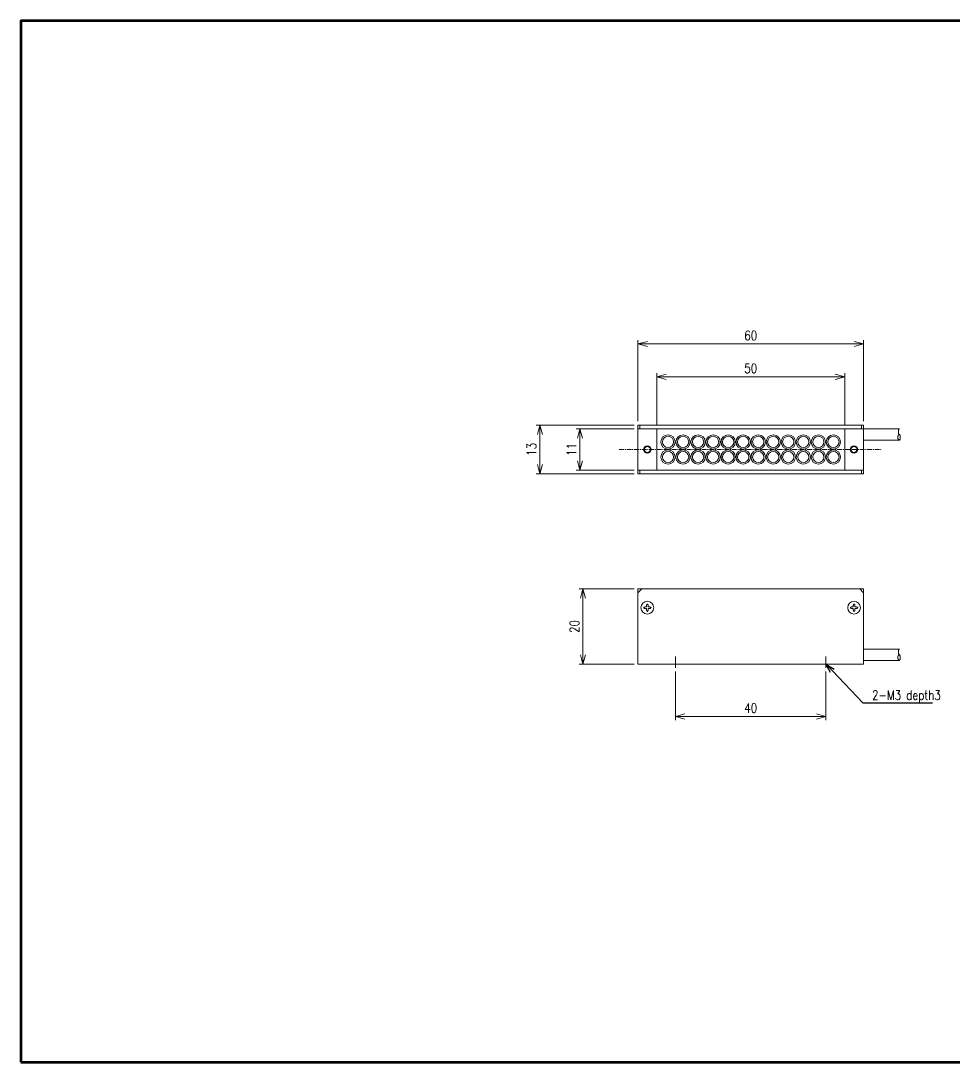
# Model space of a CAD drawing. Header units: millimetres. Extents: x 4 to 387, y 0 to 281.
# Drawn here: x 4 to 252.3, y 4 to 281 of the extents above; entities that cross this region are included whole.
import ezdxf
from ezdxf import colors
from ezdxf.entities.mleader import LeaderData, LeaderLine
from ezdxf.math import Vec2, Vec3

# ---------------------------------------------------------------- set-up
doc = ezdxf.new("R2010")
doc.units = ezdxf.units.MM
doc.linetypes.add('CENTER', pattern=[2, 1.25, -0.25, 0.25, -0.25])
doc.layers.get('0').update_dxf_attribs({"lineweight": 15})
doc.layers.get('Defpoints').update_dxf_attribs({"lineweight": 9})
for name, color, linetype, lineweight in [('2KD_寸法１', 7, 'Continuous', 15), ('2KD_寸法１ @ 1', 7, 'Continuous', 15), ('AUX', 7, 'Continuous', 40)]:
    doc.layers.add(name, color=color, linetype=linetype, lineweight=lineweight)
doc.styles.get("Standard").update_dxf_attribs({"font": 'simplex.shx', "width": 0.8, "bigfont": 'extfont.shx'})
doc.dimstyles.new('KD-STD', dxfattribs={"dimscale": 0, "dimtxt": 2.5, "dimasz": 2.5, "dimexe": 1, "dimexo": 1, "dimgap": 1, "dimtad": 1, "dimdsep": 46, "dimtxsty": 'Standard', "dimblk": 'OPEN30', "dimcen": 0, "dimadec": 0, "dimazin": 0, "dimtfac": 1, "dimtmove": 0, "dimatfit": 3, "dimldrblk": 'OPEN30', "dimfxl": 1, "dimtfill": 1, "dimtolj": 1, "dimtzin": 0, "dimlwd": 15, "dimlwe": 15, "dimarcsym": 0})

# ---------------------------------------------------------------- blocks, each defined once
blk = doc.blocks.new('_Open30')
at = {"lineweight": -2}
for p, q in [((-1, 0.27), (0, 0)), ((0, 0), (-1, -0.27)), ((0, 0), (-1, 0))]:
    blk.add_line(p, q, dxfattribs=at)
blk = doc.blocks.new('*D26')
at = {"layer": '2KD_寸法１', "color": 0, "lineweight": 15}
for p, q in [((167.21, 173.48), (141.12, 173.48)), ((142.12, 170.98), (142.12, 162.98)), ((167.21, 160.48), (141.12, 160.48))]:
    blk.add_line(p, q, dxfattribs=at)
at = {"layer": 'Defpoints', "color": 0}
for p in [(168.21, 173.48), (142.12, 160.48), (168.21, 160.48)]:
    blk.add_point(p, dxfattribs=at)
at = {"layer": '2KD_寸法１', "color": 0, "lineweight": 15, "xscale": 2.5, "yscale": 2.5, "zscale": 2.5}
for p, rotation in [((142.12, 173.48), 90), ((142.12, 160.48), 270)]:
    blk.add_blockref('_Open30', p, dxfattribs=dict(at, rotation=rotation))
at = {"layer": '2KD_寸法１', "color": 0, "insert": (139.87, 166.98), "char_height": 2.5, "attachment_point": 5, "rotation": 90, "bg_fill": 3, "box_fill_scale": 1.1, "bg_fill_color": 9, "bg_fill_true_color": 13158600, "bg_fill_transparency": 4392270}
blk.add_mtext('\\A1;13', dxfattribs=at)
blk = doc.blocks.new('*D27')
at = {"layer": '2KD_寸法１', "color": 0, "lineweight": 15}
for p, q in [((167.21, 172.48), (151.75, 172.48)), ((152.75, 169.98), (152.75, 163.98)), ((167.21, 161.48), (151.75, 161.48))]:
    blk.add_line(p, q, dxfattribs=at)
at = {"layer": 'Defpoints', "color": 0}
for p in [(168.21, 172.48), (152.75, 161.48), (168.21, 161.48)]:
    blk.add_point(p, dxfattribs=at)
at = {"layer": '2KD_寸法１', "color": 0, "lineweight": 15, "xscale": 2.5, "yscale": 2.5, "zscale": 2.5}
for p, rotation in [((152.75, 172.48), 90), ((152.75, 161.48), 270)]:
    blk.add_blockref('_Open30', p, dxfattribs=dict(at, rotation=rotation))
at = {"layer": '2KD_寸法１', "color": 0, "insert": (150.5, 166.98), "char_height": 2.5, "attachment_point": 5, "rotation": 90, "bg_fill": 3, "box_fill_scale": 1.1, "bg_fill_color": 9, "bg_fill_true_color": 13158600, "bg_fill_transparency": 4393018}
blk.add_mtext('\\A1;11', dxfattribs=at)
blk = doc.blocks.new('*D28')
at = {"layer": '2KD_寸法１', "color": 0, "lineweight": 15}
for p, q in [((168.21, 174.48), (168.21, 196.04)), ((170.71, 195.04), (225.71, 195.04)), ((228.21, 174.48), (228.21, 196.04))]:
    blk.add_line(p, q, dxfattribs=at)
at = {"layer": 'Defpoints', "color": 0}
for p in [(228.21, 195.04), (168.21, 173.48), (228.21, 173.48)]:
    blk.add_point(p, dxfattribs=at)
at = {"layer": '2KD_寸法１', "color": 0, "lineweight": 15, "xscale": 2.5, "yscale": 2.5, "zscale": 2.5, "rotation": 180}
blk.add_blockref('_Open30', (168.21, 195.04), dxfattribs=at)
at = {"layer": '2KD_寸法１', "color": 0, "lineweight": 15, "xscale": 2.5, "yscale": 2.5, "zscale": 2.5}
blk.add_blockref('_Open30', (228.21, 195.04), dxfattribs=at)
at = {"layer": '2KD_寸法１', "color": 0, "insert": (198.21, 197.29), "char_height": 2.5, "attachment_point": 5, "bg_fill": 3, "box_fill_scale": 1.1, "bg_fill_color": 9, "bg_fill_true_color": 13158600, "bg_fill_transparency": 4394206}
blk.add_mtext('\\A1;60', dxfattribs=at)
blk = doc.blocks.new('*D29')
at = {"layer": '2KD_寸法１', "color": 0, "lineweight": 15}
for p, q in [((173.21, 173.48), (173.21, 187.3)), ((175.71, 186.3), (220.71, 186.3)), ((223.21, 173.48), (223.21, 187.3))]:
    blk.add_line(p, q, dxfattribs=at)
at = {"layer": 'Defpoints', "color": 0}
for p in [(223.21, 186.3), (173.21, 172.48), (223.21, 172.48)]:
    blk.add_point(p, dxfattribs=at)
at = {"layer": '2KD_寸法１', "color": 0, "lineweight": 15, "xscale": 2.5, "yscale": 2.5, "zscale": 2.5, "rotation": 180}
blk.add_blockref('_Open30', (173.21, 186.3), dxfattribs=at)
at = {"layer": '2KD_寸法１', "color": 0, "lineweight": 15, "xscale": 2.5, "yscale": 2.5, "zscale": 2.5}
blk.add_blockref('_Open30', (223.21, 186.3), dxfattribs=at)
at = {"layer": '2KD_寸法１', "color": 0, "insert": (198.21, 188.55), "char_height": 2.5, "attachment_point": 5, "bg_fill": 3, "box_fill_scale": 1.1, "bg_fill_color": 9, "bg_fill_true_color": 13158600, "bg_fill_transparency": 4394486}
blk.add_mtext('\\A1;50', dxfattribs=at)
blk = doc.blocks.new('*D30')
at = {"layer": '2KD_寸法１', "color": 0, "lineweight": 15}
for p, q in [((167.21, 129.89), (152.55, 129.89)), ((153.55, 112.39), (153.55, 127.39)), ((167.21, 109.89), (152.55, 109.89))]:
    blk.add_line(p, q, dxfattribs=at)
at = {"layer": 'Defpoints', "color": 0}
for p in [(153.55, 129.89), (168.21, 129.89), (168.21, 109.89)]:
    blk.add_point(p, dxfattribs=at)
at = {"layer": '2KD_寸法１', "color": 0, "lineweight": 15, "xscale": 2.5, "yscale": 2.5, "zscale": 2.5}
for p, rotation in [((153.55, 129.89), 90), ((153.55, 109.89), 270)]:
    blk.add_blockref('_Open30', p, dxfattribs=dict(at, rotation=rotation))
at = {"layer": '2KD_寸法１', "color": 0, "insert": (151.3, 119.89), "char_height": 2.5, "attachment_point": 5, "rotation": 90, "bg_fill": 3, "box_fill_scale": 1.1, "bg_fill_color": 9, "bg_fill_true_color": 13158600, "bg_fill_transparency": 4391058}
blk.add_mtext('\\A1;20', dxfattribs=at)
blk = doc.blocks.new('*D31')
at = {"layer": '2KD_寸法１', "color": 0, "lineweight": 15}
for p, q in [((178.21, 107.89), (178.21, 94.94)), ((218.21, 107.89), (218.21, 94.94)), ((180.71, 95.94), (215.71, 95.94))]:
    blk.add_line(p, q, dxfattribs=at)
at = {"layer": 'Defpoints', "color": 0}
for p in [(178.21, 108.89), (218.21, 108.89), (218.21, 95.94)]:
    blk.add_point(p, dxfattribs=at)
at = {"layer": '2KD_寸法１', "color": 0, "lineweight": 15, "xscale": 2.5, "yscale": 2.5, "zscale": 2.5, "rotation": 180}
blk.add_blockref('_Open30', (178.21, 95.94), dxfattribs=at)
at = {"layer": '2KD_寸法１', "color": 0, "lineweight": 15, "xscale": 2.5, "yscale": 2.5, "zscale": 2.5}
blk.add_blockref('_Open30', (218.21, 95.94), dxfattribs=at)
at = {"layer": '2KD_寸法１', "color": 0, "insert": (198.21, 98.19), "char_height": 2.5, "attachment_point": 5, "bg_fill": 3, "box_fill_scale": 1.1, "bg_fill_color": 9, "bg_fill_true_color": 13158600, "bg_fill_transparency": 4391990}
blk.add_mtext('\\A1;40', dxfattribs=at)
blk = doc.blocks.new('A$C46C64F50')
for p, q in [((0, 0), (0, 13)), ((0, 13), (60, 13)), ((0, 13), (60, 13)), ((0, 0), (0, 13)), ((0, 12), (60, 12)), ((0, 12), (5, 12)), ((0, 1), (0, 12)), ((0.5, 13), (0.5, 12)), ((5, 12), (5, 1)), ((55, 12), (60, 12)), ((55, 1), (55, 12)), ((59.5, 12), (59.5, 13)), ((60, 13), (60, 0)), ((60, 13), (60, 0)), ((60, 12), (60, 1)), ((69.6, 12), (60, 12)), ((69.6, 9), (60, 9)), ((0, 1), (60, 1)), ((5, 1), (0, 1)), ((60, 0), (0, 0)), ((60, 0), (0, 0)), ((0.5, 1), (0.5, 0)), ((60, 1), (55, 1)), ((59.5, 1), (59.5, 0))]:
    blk.add_line(p, q)
for points in [[(69.55, 10.5), (69.5066, 10.5114), (69.4645, 10.5452), (69.425, 10.6005), (69.3893, 10.6754), (69.3585, 10.7679), (69.3335, 10.875), (69.3151, 10.9935), (69.3038, 11.1197), (69.3, 11.25), (69.3038, 11.3802), (69.3151, 11.5065), (69.3335, 11.625), (69.3585, 11.7321), (69.3893, 11.8245), (69.425, 11.8995), (69.4645, 11.9547), (69.5066, 11.9886), (69.55, 12)], [(69.55, 9), (69.5151, 9.0028), (69.4805, 9.0114), (69.4465, 9.0255), (69.4132, 9.0452), (69.381, 9.0703), (69.35, 9.1005), (69.3206, 9.1356), (69.2929, 9.1755), (69.2672, 9.2197), (69.2436, 9.2679), (69.2223, 9.3199), (69.2036, 9.375), (69.1875, 9.4331), (69.1741, 9.4935), (69.1636, 9.5559), (69.1561, 9.6197), (69.1515, 9.6846), (69.15, 9.75), (69.1515, 9.8154), (69.1561, 9.8803), (69.1636, 9.9441), (69.1741, 10.0065), (69.1875, 10.0669), (69.2036, 10.125), (69.2223, 10.1801), (69.2436, 10.2321), (69.2672, 10.2803), (69.2929, 10.3245), (69.3206, 10.3644), (69.35, 10.3995), (69.381, 10.4297), (69.4132, 10.4548), (69.4465, 10.4745), (69.4805, 10.4886), (69.5151, 10.4972), (69.55, 10.5)], [(69.55, 10.5), (69.5934, 10.4886), (69.6355, 10.4547), (69.675, 10.3995), (69.7107, 10.3245), (69.7415, 10.2321), (69.7665, 10.125), (69.7849, 10.0065), (69.7962, 9.8802), (69.8, 9.75), (69.7962, 9.6197), (69.7849, 9.4935), (69.7665, 9.375), (69.7415, 9.2679), (69.7107, 9.1754), (69.675, 9.1005), (69.6355, 9.0452), (69.5934, 9.0114), (69.55, 9)]]:
    blk.add_lwpolyline(points)
for centre, radius in [((8, 8.5), 1.9), ((8, 8.5), 1.5), ((12, 8.5), 1.9), ((12, 8.5), 1.5), ((16, 8.5), 1.9), ((16, 8.5), 1.5), ((20, 8.5), 1.9), ((20, 8.5), 1.5), ((24, 8.5), 1.9), ((24, 8.5), 1.5), ((28, 8.5), 1.9), ((28, 8.5), 1.5), ((32, 8.5), 1.9), ((32, 8.5), 1.5), ((36, 8.5), 1.9), ((36, 8.5), 1.5), ((40, 8.5), 1.9), ((40, 8.5), 1.5), ((44, 8.5), 1.9), ((44, 8.5), 1.5), ((48, 8.5), 1.9), ((48, 8.5), 1.5), ((52, 8.5), 1.9), ((52, 8.5), 1.5), ((2.5, 6.5), 1), ((2.5, 6.5), 0.8), ((8, 4.5), 1.9), ((8, 4.5), 1.5), ((12, 4.5), 1.9), ((12, 4.5), 1.5), ((16, 4.5), 1.9), ((16, 4.5), 1.5), ((20, 4.5), 1.9), ((20, 4.5), 1.5), ((24, 4.5), 1.9), ((24, 4.5), 1.5), ((28, 4.5), 1.9), ((28, 4.5), 1.5), ((32, 4.5), 1.9), ((32, 4.5), 1.5), ((36, 4.5), 1.9), ((36, 4.5), 1.5), ((40, 4.5), 1.9), ((40, 4.5), 1.5), ((44, 4.5), 1.9), ((44, 4.5), 1.5), ((48, 4.5), 1.9), ((48, 4.5), 1.5), ((52, 4.5), 1.9), ((52, 4.5), 1.5), ((57.5, 6.5), 1), ((57.5, 6.5), 0.8)]:
    blk.add_circle(centre, radius)
for centre, radius in [((2.5, 6.5), 1), ((2.5, 6.5), 0.8), ((57.5, 6.5), 1), ((57.5, 6.5), 0.8)]:
    blk.add_arc(centre, radius, 180, 0)
blk = doc.blocks.new('A$C0B006FB5')
for p, q in [((-30, 20), (30, 20)), ((-29, 20), (-30, 19)), ((-30, 0), (-30, 20)), ((29, 20), (0, 20)), ((30, 19), (29, 20)), ((30, 0), (30, 20)), ((30, 19), (30, 0)), ((30, 19), (30, 0)), ((-27.7935, 15.1955), (-28.0872, 15.1955)), ((-27.7935, 14.8039), (-28.0872, 14.8039)), ((-27.7935, 15.1956), (-27.6956, 15.2935)), ((-27.7935, 14.8039), (-27.6956, 14.706)), ((-27.6956, 15.2935), (-27.6956, 15.5872)), ((-27.6956, 14.706), (-27.6956, 14.4123)), ((-27.304, 15.2935), (-27.304, 15.5872)), ((-27.304, 14.706), (-27.304, 14.4123)), ((-27.206, 15.1956), (-27.3039, 15.2935)), ((-27.206, 14.8039), (-27.3039, 14.706)), ((-27.206, 15.1955), (-26.9123, 15.1955)), ((-27.206, 14.8039), (-26.9123, 14.8039)), ((27.2065, 15.1955), (26.9128, 15.1955)), ((27.2065, 14.8039), (26.9128, 14.8039)), ((27.2065, 15.1956), (27.3044, 15.2935)), ((27.2065, 14.8039), (27.3044, 14.706)), ((27.3044, 15.2935), (27.3044, 15.5872)), ((27.3044, 14.706), (27.3044, 14.4123)), ((27.696, 15.2935), (27.696, 15.5872)), ((27.696, 14.706), (27.696, 14.4123)), ((27.794, 15.1956), (27.6961, 15.2935)), ((27.794, 14.8039), (27.6961, 14.706)), ((27.794, 15.1955), (28.0877, 15.1955)), ((27.794, 14.8039), (28.0877, 14.8039)), ((39.6, 4), (30, 4)), ((-30, 1), (-30, 0)), ((-30, 0), (30, 0)), ((39.6, 1), (30, 1))]:
    blk.add_line(p, q)
for points in [[(-28.0872, 15.1955), (-28.1213, 15.1948), (-28.1552, 15.1925), (-28.1886, 15.1888), (-28.2211, 15.1837), (-28.2527, 15.1771), (-28.283, 15.1693), (-28.3118, 15.1601), (-28.3389, 15.1497), (-28.3641, 15.1382), (-28.3872, 15.1256), (-28.408, 15.112), (-28.4263, 15.0976), (-28.4421, 15.0825), (-28.4552, 15.0667), (-28.4654, 15.0504), (-28.4728, 15.0337), (-28.4773, 15.0168), (-28.4788, 14.9997), (-28.4773, 14.9826), (-28.4728, 14.9657), (-28.4654, 14.949), (-28.4552, 14.9327), (-28.4421, 14.9169), (-28.4263, 14.9018), (-28.408, 14.8874), (-28.3872, 14.8738), (-28.3641, 14.8612), (-28.3389, 14.8497), (-28.3118, 14.8393), (-28.283, 14.8301), (-28.2527, 14.8223), (-28.2211, 14.8157), (-28.1886, 14.8106), (-28.1552, 14.8069), (-28.1213, 14.8046), (-28.0872, 14.8039)], [(-27.304, 15.5872), (-27.3047, 15.6213), (-27.307, 15.6552), (-27.3107, 15.6886), (-27.3158, 15.7211), (-27.3224, 15.7527), (-27.3302, 15.783), (-27.3394, 15.8118), (-27.3498, 15.8389), (-27.3613, 15.8641), (-27.3739, 15.8872), (-27.3875, 15.908), (-27.4019, 15.9263), (-27.417, 15.9421), (-27.4328, 15.9552), (-27.4491, 15.9654), (-27.4658, 15.9728), (-27.4827, 15.9773), (-27.4998, 15.9788), (-27.5169, 15.9773), (-27.5338, 15.9728), (-27.5505, 15.9654), (-27.5668, 15.9552), (-27.5826, 15.9421), (-27.5977, 15.9263), (-27.6121, 15.908), (-27.6257, 15.8872), (-27.6383, 15.8641), (-27.6498, 15.8389), (-27.6602, 15.8118), (-27.6694, 15.783), (-27.6772, 15.7527), (-27.6838, 15.7211), (-27.6889, 15.6886), (-27.6926, 15.6552), (-27.6949, 15.6213), (-27.6956, 15.5872)], [(-27.6956, 14.4123), (-27.6949, 14.3782), (-27.6926, 14.3443), (-27.6889, 14.3109), (-27.6838, 14.2784), (-27.6772, 14.2468), (-27.6694, 14.2165), (-27.6602, 14.1877), (-27.6498, 14.1606), (-27.6383, 14.1354), (-27.6257, 14.1123), (-27.6121, 14.0915), (-27.5977, 14.0732), (-27.5826, 14.0574), (-27.5668, 14.0443), (-27.5505, 14.0341), (-27.5338, 14.0267), (-27.5169, 14.0222), (-27.4998, 14.0207), (-27.4827, 14.0222), (-27.4658, 14.0267), (-27.4491, 14.0341), (-27.4328, 14.0443), (-27.417, 14.0574), (-27.4019, 14.0732), (-27.3875, 14.0915), (-27.3739, 14.1123), (-27.3613, 14.1354), (-27.3498, 14.1606), (-27.3394, 14.1877), (-27.3302, 14.2165), (-27.3224, 14.2468), (-27.3158, 14.2784), (-27.3107, 14.3109), (-27.307, 14.3443), (-27.3047, 14.3782), (-27.304, 14.4123)], [(-26.9123, 14.8039), (-26.8782, 14.8046), (-26.8443, 14.8069), (-26.8109, 14.8106), (-26.7784, 14.8157), (-26.7468, 14.8223), (-26.7165, 14.8301), (-26.6877, 14.8393), (-26.6606, 14.8497), (-26.6354, 14.8612), (-26.6123, 14.8738), (-26.5915, 14.8874), (-26.5732, 14.9018), (-26.5574, 14.9169), (-26.5443, 14.9327), (-26.5341, 14.949), (-26.5267, 14.9657), (-26.5222, 14.9826), (-26.5207, 14.9997), (-26.5222, 15.0168), (-26.5267, 15.0337), (-26.5341, 15.0504), (-26.5443, 15.0667), (-26.5574, 15.0825), (-26.5732, 15.0976), (-26.5915, 15.112), (-26.6123, 15.1256), (-26.6354, 15.1382), (-26.6606, 15.1497), (-26.6877, 15.1601), (-26.7165, 15.1693), (-26.7468, 15.1771), (-26.7784, 15.1837), (-26.8109, 15.1888), (-26.8443, 15.1925), (-26.8782, 15.1948), (-26.9123, 15.1955)], [(26.9128, 15.1955), (26.8787, 15.1948), (26.8448, 15.1925), (26.8114, 15.1888), (26.7789, 15.1837), (26.7473, 15.1771), (26.717, 15.1693), (26.6882, 15.1601), (26.6611, 15.1497), (26.6359, 15.1382), (26.6128, 15.1256), (26.592, 15.112), (26.5737, 15.0976), (26.5579, 15.0825), (26.5448, 15.0667), (26.5346, 15.0504), (26.5272, 15.0337), (26.5227, 15.0168), (26.5212, 14.9997), (26.5227, 14.9826), (26.5272, 14.9657), (26.5346, 14.949), (26.5448, 14.9327), (26.5579, 14.9169), (26.5737, 14.9018), (26.592, 14.8874), (26.6128, 14.8738), (26.6359, 14.8612), (26.6611, 14.8497), (26.6882, 14.8393), (26.717, 14.8301), (26.7473, 14.8223), (26.7789, 14.8157), (26.8114, 14.8106), (26.8448, 14.8069), (26.8787, 14.8046), (26.9128, 14.8039)], [(27.696, 15.5872), (27.6953, 15.6213), (27.693, 15.6552), (27.6893, 15.6886), (27.6842, 15.7211), (27.6776, 15.7527), (27.6698, 15.783), (27.6606, 15.8118), (27.6502, 15.8389), (27.6387, 15.8641), (27.6261, 15.8872), (27.6125, 15.908), (27.5981, 15.9263), (27.583, 15.9421), (27.5672, 15.9552), (27.5509, 15.9654), (27.5342, 15.9728), (27.5173, 15.9773), (27.5002, 15.9788), (27.4831, 15.9773), (27.4662, 15.9728), (27.4495, 15.9654), (27.4332, 15.9552), (27.4174, 15.9421), (27.4023, 15.9263), (27.3879, 15.908), (27.3743, 15.8872), (27.3617, 15.8641), (27.3502, 15.8389), (27.3398, 15.8118), (27.3306, 15.783), (27.3228, 15.7527), (27.3162, 15.7211), (27.3111, 15.6886), (27.3074, 15.6552), (27.3051, 15.6213), (27.3044, 15.5872)], [(27.3044, 14.4123), (27.3051, 14.3782), (27.3074, 14.3443), (27.3111, 14.3109), (27.3162, 14.2784), (27.3228, 14.2468), (27.3306, 14.2165), (27.3398, 14.1877), (27.3502, 14.1606), (27.3617, 14.1354), (27.3743, 14.1123), (27.3879, 14.0915), (27.4023, 14.0732), (27.4174, 14.0574), (27.4332, 14.0443), (27.4495, 14.0341), (27.4662, 14.0267), (27.4831, 14.0222), (27.5002, 14.0207), (27.5173, 14.0222), (27.5342, 14.0267), (27.5509, 14.0341), (27.5672, 14.0443), (27.583, 14.0574), (27.5981, 14.0732), (27.6125, 14.0915), (27.6261, 14.1123), (27.6387, 14.1354), (27.6502, 14.1606), (27.6606, 14.1877), (27.6698, 14.2165), (27.6776, 14.2468), (27.6842, 14.2784), (27.6893, 14.3109), (27.693, 14.3443), (27.6953, 14.3782), (27.696, 14.4123)], [(28.0877, 14.8039), (28.1218, 14.8046), (28.1557, 14.8069), (28.1891, 14.8106), (28.2216, 14.8157), (28.2532, 14.8223), (28.2835, 14.8301), (28.3123, 14.8393), (28.3394, 14.8497), (28.3646, 14.8612), (28.3877, 14.8738), (28.4085, 14.8874), (28.4268, 14.9018), (28.4426, 14.9169), (28.4557, 14.9327), (28.4659, 14.949), (28.4733, 14.9657), (28.4778, 14.9826), (28.4793, 14.9997), (28.4778, 15.0168), (28.4733, 15.0337), (28.4659, 15.0504), (28.4557, 15.0667), (28.4426, 15.0825), (28.4268, 15.0976), (28.4085, 15.112), (28.3877, 15.1256), (28.3646, 15.1382), (28.3394, 15.1497), (28.3123, 15.1601), (28.2835, 15.1693), (28.2532, 15.1771), (28.2216, 15.1837), (28.1891, 15.1888), (28.1557, 15.1925), (28.1218, 15.1948), (28.0877, 15.1955)], [(39.55, 2.5), (39.5066, 2.5114), (39.4645, 2.5452), (39.425, 2.6005), (39.3893, 2.6754), (39.3585, 2.7679), (39.3335, 2.875), (39.3151, 2.9935), (39.3038, 3.1197), (39.3, 3.25), (39.3038, 3.3802), (39.3151, 3.5065), (39.3335, 3.625), (39.3585, 3.7321), (39.3893, 3.8245), (39.425, 3.8995), (39.4645, 3.9547), (39.5066, 3.9886), (39.55, 4)], [(39.55, 1), (39.5151, 1.0028), (39.4805, 1.0114), (39.4465, 1.0255), (39.4132, 1.0452), (39.381, 1.0703), (39.35, 1.1005), (39.3206, 1.1356), (39.2929, 1.1755), (39.2672, 1.2197), (39.2436, 1.2679), (39.2223, 1.3199), (39.2036, 1.375), (39.1875, 1.4331), (39.1741, 1.4935), (39.1636, 1.5559), (39.1561, 1.6197), (39.1515, 1.6846), (39.15, 1.75), (39.1515, 1.8154), (39.1561, 1.8803), (39.1636, 1.9441), (39.1741, 2.0065), (39.1875, 2.0669), (39.2036, 2.125), (39.2223, 2.1801), (39.2436, 2.2321), (39.2672, 2.2803), (39.2929, 2.3245), (39.3206, 2.3644), (39.35, 2.3995), (39.381, 2.4297), (39.4132, 2.4548), (39.4465, 2.4745), (39.4805, 2.4886), (39.5151, 2.4972), (39.55, 2.5)], [(39.55, 2.5), (39.5934, 2.4886), (39.6355, 2.4547), (39.675, 2.3995), (39.7107, 2.3245), (39.7415, 2.2321), (39.7665, 2.125), (39.7849, 2.0065), (39.7962, 1.8802), (39.8, 1.75), (39.7962, 1.6197), (39.7849, 1.4935), (39.7665, 1.375), (39.7415, 1.2679), (39.7107, 1.1754), (39.675, 1.1005), (39.6355, 1.0452), (39.5934, 1.0114), (39.55, 1)]]:
    blk.add_lwpolyline(points)
for centre in [(-27.4997, 14.9997), (27.5003, 14.9997)]:
    blk.add_circle(centre, 1.7)

msp = doc.modelspace()

# ---------------------------------------------------------------- linework, layer by layer
for p, q in [((178.206, 111.888), (178.206, 108.888)), ((218.206, 111.888), (218.206, 108.888))]:
    msp.add_line(p, q)
at = {"layer": 'AUX', "lineweight": 70}
msp.add_lwpolyline([(4, 4), (387, 4), (387, 281), (4, 281)], close=True, dxfattribs=at)

# ---------------------------------------------------------------- next in the draw order: dimensions: what is measured, and where the dimension line sits
at = {"layer": '2KD_寸法１ @ 1'}
for base, p1, p2, picture, middle in [((142.117, 160.477), (168.206, 173.477), (168.206, 160.477), '*D26', (139.867, 166.977)), ((153.554, 129.888), (168.206, 109.888), (168.206, 129.888), '*D30', (151.304, 119.888))]:
    dim = msp.add_linear_dim(base=base, p1=p1, p2=p2, angle=90, dimstyle='KD-STD', override={"dimscale": 1, "dimtix": 0, "dimtofl": 1, "dimtmove": 0, "dimatfit": 3, "dimtfillclr": 256}, dxfattribs=at)
    dim.commit()
    dim.dimension.update_dxf_attribs({"geometry": picture, "text_midpoint": middle})
dim = msp.add_linear_dim(base=(218.206, 95.94), p1=(178.206, 108.888), p2=(218.206, 108.888), dimstyle='KD-STD', override={"dimscale": 1, "dimtix": 0, "dimtofl": 1, "dimtmove": 0, "dimatfit": 3, "dimtfillclr": 256}, dxfattribs=at)
dim.commit()
dim.dimension.update_dxf_attribs({"geometry": '*D31', "text_midpoint": (198.206, 98.19)})

# ---------------------------------------------------------------- next in the draw order: block references
msp.add_blockref('A$C0B006FB5', (198.206, 109.888))

# ---------------------------------------------------------------- next in the draw order: dimensions: what is measured, and where the dimension line sits
dim = msp.add_linear_dim(base=(152.746, 161.477), p1=(168.206, 172.477), p2=(168.206, 161.477), angle=90, dimstyle='KD-STD', override={"dimscale": 1, "dimtix": 0, "dimtofl": 1, "dimtmove": 0, "dimatfit": 3, "dimtfillclr": 256}, dxfattribs=at)
dim.commit()
dim.dimension.update_dxf_attribs({"geometry": '*D27', "text_midpoint": (150.496, 166.977)})

# ---------------------------------------------------------------- next in the draw order: leaders
ml = msp.add_multileader_mtext('Standard', dxfattribs=at)
ml.set_content('2-M3 depth3', color=256)
ml.set_leader_properties()
ml.set_arrow_properties(name='OPEN30')
ml.build(insert=Vec2(0, 0))
ml.multileader.update_dxf_attribs({"text_left_attachment_type": 6, "text_right_attachment_type": 6, "dogleg_length": 1.5, "arrow_head_size": 2.5})
ctx = ml.context
ctx.base_point, ctx.char_height, ctx.arrow_head_size, ctx.landing_gap_size, ctx.plane_origin = Vec3(229.514, 99.561), 2.5, 2.5, 1, Vec3(218.206, 109.888)
ctx.left_attachment, ctx.right_attachment = 6, 6
notes = []
notes.append((ctx, [(0, (1, 1, 0), (228.014, 99.561), (1, 0), 1.5, [(0, [(218.206, 109.888)], 0, [])])]))
ctx.mtext.insert, ctx.mtext.flow_direction = Vec3(230.514, 102.894), 5
for ctx, leaders in notes:
    for number, flags, end, landing, length, lines in leaders:
        leader = LeaderData()
        leader.index, (leader.has_last_leader_line, leader.has_dogleg_vector, leader.attachment_direction) = number, flags
        leader.last_leader_point, leader.dogleg_vector, leader.dogleg_length = Vec3(end), Vec3(landing), length
        for number, points, colour, breaks in lines:
            line = LeaderLine()
            line.index, line.vertices, line.color, line.breaks = number, Vec3.list(points), colors.encode_raw_color(colour), breaks
            leader.lines.append(line)
        ctx.leaders.append(leader)

# ---------------------------------------------------------------- next in the draw order: linework, layer by layer
at = {"color": 2, "linetype": 'CENTER'}
msp.add_line((163.206, 166.977), (233.206, 166.977), dxfattribs=at)

# ---------------------------------------------------------------- next in the draw order: dimensions: what is measured, and where the dimension line sits
at = {"layer": '2KD_寸法１ @ 1'}
dim = msp.add_linear_dim(base=(228.206, 195.042), p1=(168.206, 173.477), p2=(228.206, 173.477), dimstyle='KD-STD', override={"dimscale": 1, "dimtix": 0, "dimtofl": 1, "dimtmove": 0, "dimatfit": 3, "dimtfillclr": 256}, dxfattribs=at)
dim.commit()
dim.dimension.update_dxf_attribs({"geometry": '*D28', "text_midpoint": (198.206, 197.292)})

# ---------------------------------------------------------------- next in the draw order: dimensions: what is measured, and where the dimension line sits
dim = msp.add_linear_dim(base=(223.206, 186.299), p1=(173.206, 172.477), p2=(223.206, 172.477), dimstyle='KD-STD', override={"dimscale": 1, "dimtix": 0, "dimtofl": 1, "dimtmove": 0, "dimatfit": 3, "dimtfillclr": 256}, dxfattribs=at)
dim.commit()
dim.dimension.update_dxf_attribs({"geometry": '*D29', "text_midpoint": (198.206, 188.549)})

# ---------------------------------------------------------------- next in the draw order: block references
msp.add_blockref('A$C46C64F50', (168.206, 160.477))

doc.saveas('drawing.dxf')
